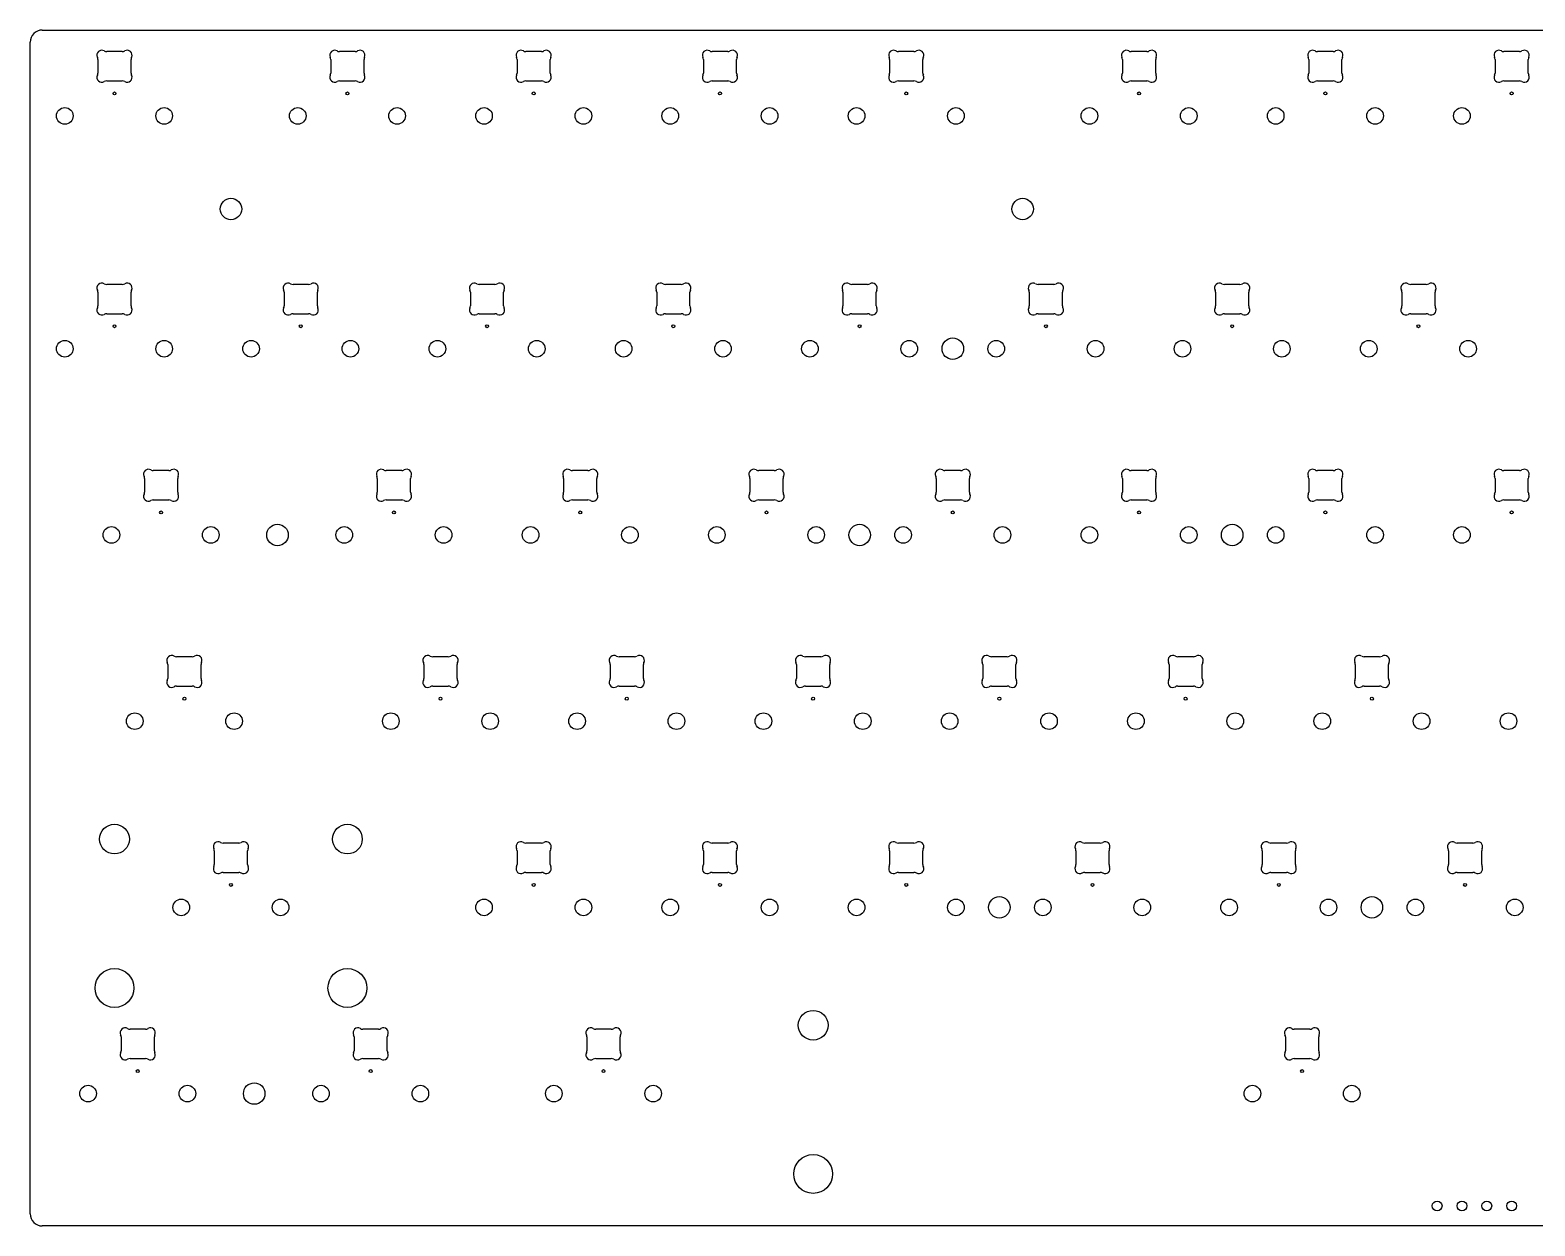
# Model space of a CAD drawing. Extents: x -156 to 156, y -61 to 61.
# Drawn here: x -156.3 to -2.4, y -61.2 to 61.2 of the extents above; entities that cross this region are included whole.
import ezdxf

# ---------------------------------------------------------------- set-up
doc = ezdxf.new("R2010")
doc.units = 0
doc.layers.add('VISIBLE', color=7, linetype='CONTINUOUS')

msp = doc.modelspace()

# ---------------------------------------------------------------- linework, layer by layer
at = {"layer": 'VISIBLE'}
for p, q in [((-155.02, 61.17), (155.02, 61.17)), ((-156.27, -59.92), (-156.27, 59.92)), ((-146.84, 58.97), (-148.43, 58.97)), ((-123.03, 58.97), (-124.62, 58.97)), ((-103.98, 58.97), (-105.57, 58.97)), ((-84.93, 58.97), (-86.52, 58.97)), ((-65.88, 58.97), (-67.47, 58.97)), ((-42.07, 58.97), (-43.66, 58.97)), ((-23.02, 58.97), (-24.61, 58.97)), ((-3.97, 58.97), (-5.56, 58.97)), ((-149.34, 58.17), (-149.34, 56.76)), ((-145.94, 56.76), (-145.94, 58.17)), ((-125.52, 58.17), (-125.52, 56.76)), ((-122.12, 56.76), (-122.12, 58.17)), ((-106.47, 58.17), (-106.47, 56.76)), ((-103.07, 56.76), (-103.07, 58.17)), ((-87.42, 58.17), (-87.42, 56.76)), ((-84.02, 56.76), (-84.02, 58.17)), ((-68.37, 58.17), (-68.37, 56.76)), ((-64.97, 56.76), (-64.97, 58.17)), ((-44.56, 58.17), (-44.56, 56.76)), ((-41.16, 56.76), (-41.16, 58.17)), ((-25.51, 58.17), (-25.51, 56.76)), ((-22.11, 56.76), (-22.11, 58.17)), ((-6.46, 58.17), (-6.46, 56.76)), ((-3.06, 56.76), (-3.06, 58.17)), ((-148.43, 55.97), (-146.84, 55.97)), ((-124.62, 55.97), (-123.03, 55.97)), ((-105.57, 55.97), (-103.98, 55.97)), ((-86.52, 55.97), (-84.93, 55.97)), ((-67.47, 55.97), (-65.88, 55.97)), ((-43.66, 55.97), (-42.07, 55.97)), ((-24.61, 55.97), (-23.02, 55.97)), ((-5.56, 55.97), (-3.97, 55.97)), ((-149.34, 34.36), (-149.34, 32.95)), ((-146.84, 35.15), (-148.43, 35.15)), ((-145.94, 32.95), (-145.94, 34.36)), ((-130.29, 34.36), (-130.29, 32.95)), ((-127.79, 35.15), (-129.38, 35.15)), ((-126.89, 32.95), (-126.89, 34.36)), ((-111.24, 34.36), (-111.24, 32.95)), ((-108.74, 35.15), (-110.33, 35.15)), ((-107.84, 32.95), (-107.84, 34.36)), ((-92.19, 34.36), (-92.19, 32.95)), ((-89.69, 35.15), (-91.28, 35.15)), ((-88.79, 32.95), (-88.79, 34.36)), ((-73.14, 34.36), (-73.14, 32.95)), ((-70.64, 35.15), (-72.23, 35.15)), ((-69.74, 32.95), (-69.74, 34.36)), ((-54.09, 34.36), (-54.09, 32.95)), ((-51.59, 35.15), (-53.18, 35.15)), ((-50.69, 32.95), (-50.69, 34.36)), ((-35.04, 34.36), (-35.04, 32.95)), ((-32.54, 35.15), (-34.13, 35.15)), ((-31.64, 32.95), (-31.64, 34.36)), ((-15.99, 34.36), (-15.99, 32.95)), ((-13.49, 35.15), (-15.08, 35.15)), ((-12.59, 32.95), (-12.59, 34.36)), ((-148.43, 32.15), (-146.84, 32.15)), ((-129.38, 32.15), (-127.79, 32.15)), ((-110.33, 32.15), (-108.74, 32.15)), ((-91.28, 32.15), (-89.69, 32.15)), ((-72.23, 32.15), (-70.64, 32.15)), ((-53.18, 32.15), (-51.59, 32.15)), ((-34.13, 32.15), (-32.54, 32.15)), ((-15.08, 32.15), (-13.49, 32.15)), ((-142.08, 16.1), (-143.67, 16.1)), ((-118.27, 16.1), (-119.86, 16.1)), ((-99.22, 16.1), (-100.81, 16.1)), ((-80.17, 16.1), (-81.76, 16.1)), ((-61.12, 16.1), (-62.71, 16.1)), ((-42.07, 16.1), (-43.66, 16.1)), ((-23.02, 16.1), (-24.61, 16.1)), ((-3.97, 16.1), (-5.56, 16.1)), ((-144.57, 15.31), (-144.57, 13.9)), ((-141.17, 13.9), (-141.17, 15.31)), ((-120.76, 15.31), (-120.76, 13.9)), ((-117.36, 13.9), (-117.36, 15.31)), ((-101.71, 15.31), (-101.71, 13.9)), ((-98.31, 13.9), (-98.31, 15.31)), ((-82.66, 15.31), (-82.66, 13.9)), ((-79.26, 13.9), (-79.26, 15.31)), ((-63.61, 15.31), (-63.61, 13.9)), ((-60.21, 13.9), (-60.21, 15.31)), ((-44.56, 15.31), (-44.56, 13.9)), ((-41.16, 13.9), (-41.16, 15.31)), ((-25.51, 15.31), (-25.51, 13.9)), ((-22.11, 13.9), (-22.11, 15.31)), ((-6.46, 15.31), (-6.46, 13.9)), ((-3.06, 13.9), (-3.06, 15.31)), ((-143.67, 13.1), (-142.08, 13.1)), ((-119.86, 13.1), (-118.27, 13.1)), ((-100.81, 13.1), (-99.22, 13.1)), ((-81.76, 13.1), (-80.17, 13.1)), ((-62.71, 13.1), (-61.12, 13.1)), ((-43.66, 13.1), (-42.07, 13.1)), ((-24.61, 13.1), (-23.02, 13.1)), ((-5.56, 13.1), (-3.97, 13.1)), ((-139.7, -2.95), (-141.29, -2.95)), ((-113.51, -2.95), (-115.09, -2.95)), ((-94.46, -2.95), (-96.04, -2.95)), ((-75.41, -2.95), (-76.99, -2.95)), ((-56.36, -2.95), (-57.94, -2.95)), ((-37.31, -2.95), (-38.89, -2.95)), ((-18.26, -2.95), (-19.84, -2.95)), ((-142.19, -3.74), (-142.19, -5.15)), ((-138.79, -5.15), (-138.79, -3.74)), ((-116, -3.74), (-116, -5.15)), ((-112.6, -5.15), (-112.6, -3.74)), ((-96.95, -3.74), (-96.95, -5.15)), ((-93.55, -5.15), (-93.55, -3.74)), ((-77.9, -3.74), (-77.9, -5.15)), ((-74.5, -5.15), (-74.5, -3.74)), ((-58.85, -3.74), (-58.85, -5.15)), ((-55.45, -5.15), (-55.45, -3.74)), ((-39.8, -3.74), (-39.8, -5.15)), ((-36.4, -5.15), (-36.4, -3.74)), ((-20.75, -3.74), (-20.75, -5.15)), ((-17.35, -5.15), (-17.35, -3.74)), ((-141.29, -5.95), (-139.7, -5.95)), ((-115.09, -5.95), (-113.51, -5.95)), ((-96.04, -5.95), (-94.46, -5.95)), ((-76.99, -5.95), (-75.41, -5.95)), ((-57.94, -5.95), (-56.36, -5.95)), ((-38.89, -5.95), (-37.31, -5.95)), ((-19.84, -5.95), (-18.26, -5.95)), ((-137.43, -22.79), (-137.43, -24.2)), ((-134.94, -22), (-136.53, -22)), ((-134.03, -24.2), (-134.03, -22.79)), ((-106.47, -22.79), (-106.47, -24.2)), ((-103.98, -22), (-105.57, -22)), ((-103.07, -24.2), (-103.07, -22.79)), ((-87.42, -22.79), (-87.42, -24.2)), ((-84.93, -22), (-86.52, -22)), ((-84.02, -24.2), (-84.02, -22.79)), ((-68.37, -22.79), (-68.37, -24.2)), ((-65.88, -22), (-67.47, -22)), ((-64.97, -24.2), (-64.97, -22.79)), ((-49.32, -22.79), (-49.32, -24.2)), ((-46.83, -22), (-48.42, -22)), ((-45.92, -24.2), (-45.92, -22.79)), ((-30.27, -22.79), (-30.27, -24.2)), ((-27.78, -22), (-29.37, -22)), ((-26.87, -24.2), (-26.87, -22.79)), ((-11.22, -22.79), (-11.22, -24.2)), ((-8.73, -22), (-10.32, -22)), ((-7.82, -24.2), (-7.82, -22.79)), ((-136.53, -25), (-134.94, -25)), ((-105.57, -25), (-103.98, -25)), ((-86.52, -25), (-84.93, -25)), ((-67.47, -25), (-65.88, -25)), ((-48.42, -25), (-46.83, -25)), ((-29.37, -25), (-27.78, -25)), ((-10.32, -25), (-8.73, -25)), ((-144.46, -41.05), (-146.05, -41.05)), ((-120.65, -41.05), (-122.24, -41.05)), ((-96.84, -41.05), (-98.43, -41.05)), ((-25.4, -41.05), (-26.99, -41.05)), ((-146.96, -41.84), (-146.96, -43.25)), ((-143.56, -43.25), (-143.56, -41.84)), ((-123.14, -41.84), (-123.14, -43.25)), ((-119.74, -43.25), (-119.74, -41.84)), ((-99.33, -41.84), (-99.33, -43.25)), ((-95.93, -43.25), (-95.93, -41.84)), ((-27.89, -41.84), (-27.89, -43.25)), ((-24.49, -43.25), (-24.49, -41.84)), ((-146.05, -44.05), (-144.46, -44.05)), ((-122.24, -44.05), (-120.65, -44.05)), ((-98.43, -44.05), (-96.84, -44.05)), ((-26.99, -44.05), (-25.4, -44.05)), ((155.02, -61.17), (-155.02, -61.17))]:
    msp.add_line(p, q, dxfattribs=at)
for centre, radius in [((-147.64, 54.69), 0.15), ((-123.82, 54.69), 0.15), ((-104.77, 54.69), 0.15), ((-85.72, 54.69), 0.15), ((-66.67, 54.69), 0.15), ((-42.86, 54.69), 0.15), ((-23.81, 54.69), 0.15), ((-4.76, 54.69), 0.15), ((-152.72, 52.39), 0.85), ((-142.56, 52.39), 0.85), ((-128.9, 52.39), 0.85), ((-118.74, 52.39), 0.85), ((-109.85, 52.39), 0.85), ((-99.69, 52.39), 0.85), ((-90.8, 52.39), 0.85), ((-80.64, 52.39), 0.85), ((-71.75, 52.39), 0.85), ((-61.59, 52.39), 0.85), ((-47.94, 52.39), 0.85), ((-37.78, 52.39), 0.85), ((-28.89, 52.39), 0.85), ((-18.73, 52.39), 0.85), ((-9.84, 52.39), 0.85), ((-135.73, 42.86), 1.1), ((-54.77, 42.86), 1.1), ((-147.64, 30.87), 0.15), ((-128.59, 30.87), 0.15), ((-109.54, 30.87), 0.15), ((-90.49, 30.87), 0.15), ((-71.44, 30.87), 0.15), ((-52.39, 30.87), 0.15), ((-33.34, 30.87), 0.15), ((-14.29, 30.87), 0.15), ((-152.72, 28.57), 0.85), ((-142.56, 28.57), 0.85), ((-133.67, 28.57), 0.85), ((-123.51, 28.57), 0.85), ((-114.62, 28.57), 0.85), ((-104.46, 28.57), 0.85), ((-95.57, 28.57), 0.85), ((-85.41, 28.57), 0.85), ((-76.52, 28.57), 0.85), ((-66.36, 28.57), 0.85), ((-61.91, 28.57), 1.1), ((-57.47, 28.57), 0.85), ((-47.31, 28.57), 0.85), ((-38.42, 28.57), 0.85), ((-28.26, 28.57), 0.85), ((-19.37, 28.57), 0.85), ((-9.21, 28.57), 0.85), ((-142.87, 11.82), 0.15), ((-119.06, 11.82), 0.15), ((-100.01, 11.82), 0.15), ((-80.96, 11.82), 0.15), ((-61.91, 11.82), 0.15), ((-42.86, 11.82), 0.15), ((-23.81, 11.82), 0.15), ((-4.76, 11.82), 0.15), ((-147.95, 9.52), 0.85), ((-137.79, 9.52), 0.85), ((-130.97, 9.52), 1.1), ((-124.14, 9.52), 0.85), ((-113.98, 9.52), 0.85), ((-105.09, 9.52), 0.85), ((-94.93, 9.52), 0.85), ((-86.04, 9.52), 0.85), ((-75.88, 9.52), 0.85), ((-71.44, 9.52), 1.1), ((-66.99, 9.52), 0.85), ((-56.83, 9.52), 0.85), ((-47.94, 9.52), 0.85), ((-37.78, 9.52), 0.85), ((-33.34, 9.52), 1.1), ((-28.89, 9.52), 0.85), ((-18.73, 9.52), 0.85), ((-9.84, 9.52), 0.85), ((-140.49, -7.23), 0.15), ((-114.3, -7.23), 0.15), ((-95.25, -7.23), 0.15), ((-76.2, -7.23), 0.15), ((-57.15, -7.23), 0.15), ((-38.1, -7.23), 0.15), ((-19.05, -7.23), 0.15), ((-145.57, -9.53), 0.85), ((-135.41, -9.53), 0.85), ((-119.38, -9.53), 0.85), ((-109.22, -9.53), 0.85), ((-100.33, -9.53), 0.85), ((-90.17, -9.53), 0.85), ((-81.28, -9.53), 0.85), ((-71.12, -9.53), 0.85), ((-62.23, -9.53), 0.85), ((-52.07, -9.53), 0.85), ((-43.18, -9.53), 0.85), ((-33.02, -9.53), 0.85), ((-24.13, -9.53), 0.85), ((-13.97, -9.53), 0.85), ((-5.08, -9.53), 0.85), ((-147.64, -21.59), 1.52), ((-123.82, -21.59), 1.52), ((-135.73, -26.28), 0.15), ((-104.77, -26.28), 0.15), ((-85.72, -26.28), 0.15), ((-66.67, -26.28), 0.15), ((-47.62, -26.28), 0.15), ((-28.57, -26.28), 0.15), ((-9.52, -26.28), 0.15), ((-57.15, -28.58), 1.1), ((-19.05, -28.58), 1.1), ((-140.81, -28.58), 0.85), ((-130.65, -28.58), 0.85), ((-109.85, -28.58), 0.85), ((-99.69, -28.58), 0.85), ((-90.8, -28.58), 0.85), ((-80.64, -28.58), 0.85), ((-71.75, -28.58), 0.85), ((-61.59, -28.58), 0.85), ((-52.7, -28.58), 0.85), ((-42.54, -28.58), 0.85), ((-33.65, -28.58), 0.85), ((-23.49, -28.58), 0.85), ((-14.6, -28.58), 0.85), ((-4.44, -28.58), 0.85), ((-147.64, -36.83), 1.99), ((-123.82, -36.83), 1.99), ((-76.19, -40.64), 1.52), ((-145.26, -45.33), 0.15), ((-121.44, -45.33), 0.15), ((-97.63, -45.33), 0.15), ((-26.19, -45.33), 0.15), ((-150.34, -47.63), 0.85), ((-140.18, -47.63), 0.85), ((-133.35, -47.63), 1.1), ((-126.52, -47.63), 0.85), ((-116.36, -47.63), 0.85), ((-102.71, -47.63), 0.85), ((-92.55, -47.63), 0.85), ((-31.27, -47.63), 0.85), ((-21.11, -47.63), 0.85), ((-76.19, -55.85), 1.99), ((-12.38, -59.12), 0.5), ((-9.84, -59.12), 0.5), ((-7.3, -59.12), 0.5), ((-4.76, -59.12), 0.5)]:
    msp.add_circle(centre, radius, dxfattribs=at)
for centre, radius, start, end in [((-155.02, 59.92), 1.25, 90.0002, 179.9998), ((-148.94, 58.6), 0.5, 59.7006, 205.7064), ((-148.43, 59.47), 0.5, 239.701, 269.9999), ((-146.84, 59.47), 0.5, 270.0001, 300.299), ((-146.34, 58.6), 0.5, 334.2938, 120.2991), ((-125.12, 58.6), 0.5, 59.7006, 205.7065), ((-124.62, 59.47), 0.5, 239.701, 269.9998), ((-123.03, 59.47), 0.5, 269.9999, 300.2995), ((-122.53, 58.6), 0.5, 334.2938, 120.2987), ((-106.07, 58.6), 0.5, 59.7006, 205.7065), ((-105.57, 59.47), 0.5, 239.701, 269.9999), ((-103.98, 59.47), 0.5, 269.9999, 300.2995), ((-103.48, 58.6), 0.5, 334.2938, 120.2987), ((-87.02, 58.6), 0.5, 59.7006, 205.7065), ((-86.52, 59.47), 0.5, 239.701, 269.9999), ((-84.93, 59.47), 0.5, 269.9999, 300.2995), ((-84.43, 58.6), 0.5, 334.2938, 120.2987), ((-67.97, 58.6), 0.5, 59.7006, 205.7065), ((-67.47, 59.47), 0.5, 239.701, 269.9999), ((-65.88, 59.47), 0.5, 269.9999, 300.2995), ((-65.38, 58.6), 0.5, 334.2938, 120.2987), ((-44.16, 58.6), 0.5, 59.7006, 205.7064), ((-43.66, 59.47), 0.5, 239.701, 269.9999), ((-42.07, 59.47), 0.5, 270.0001, 300.299), ((-41.56, 58.6), 0.5, 334.2938, 120.2991), ((-25.11, 58.6), 0.5, 59.7006, 205.7065), ((-24.61, 59.47), 0.5, 239.701, 269.9999), ((-23.02, 59.47), 0.5, 269.9999, 300.2995), ((-22.51, 58.6), 0.5, 334.2938, 120.2987), ((-6.06, 58.6), 0.5, 59.7006, 205.7064), ((-5.56, 59.47), 0.5, 239.701, 269.9999), ((-3.97, 59.47), 0.5, 270.0001, 300.299), ((-3.46, 58.6), 0.5, 334.2938, 120.2991), ((-149.84, 58.17), 0.5, 0.0002, 25.7062), ((-145.44, 58.17), 0.5, 154.2937, 179.9997), ((-126.02, 58.17), 0.5, 0.0004, 25.7061), ((-121.62, 58.17), 0.5, 154.2936, 179.9997), ((-106.97, 58.17), 0.5, 0.0004, 25.7061), ((-102.57, 58.17), 0.5, 154.2936, 179.9997), ((-87.92, 58.17), 0.5, 0.0004, 25.7061), ((-83.52, 58.17), 0.5, 154.2936, 179.9997), ((-68.87, 58.17), 0.5, 0.0004, 25.7061), ((-64.47, 58.17), 0.5, 154.2936, 179.9997), ((-45.06, 58.17), 0.5, 0.0002, 25.7062), ((-40.66, 58.17), 0.5, 154.2937, 179.9997), ((-26.01, 58.17), 0.5, 0.0004, 25.7061), ((-21.61, 58.17), 0.5, 154.2936, 179.9997), ((-6.96, 58.17), 0.5, 0.0002, 25.7062), ((-2.56, 58.17), 0.5, 154.2937, 179.9997), ((-148.94, 56.33), 0.5, 154.2937, 300.2994), ((-149.84, 56.76), 0.5, 334.2939, 359.9998), ((-148.43, 55.47), 0.5, 90.0001, 120.299), ((-146.84, 55.47), 0.5, 59.701, 89.9999), ((-146.34, 56.33), 0.5, 239.7006, 25.7067), ((-145.44, 56.76), 0.5, 180, 205.7058), ((-125.12, 56.33), 0.5, 154.2937, 300.2994), ((-126.02, 56.76), 0.5, 334.2939, 359.9998), ((-124.62, 55.47), 0.5, 90.0003, 120.299), ((-123.03, 55.47), 0.5, 59.7003, 90.0004), ((-122.53, 56.33), 0.5, 239.7008, 25.7067), ((-121.62, 56.76), 0.5, 180, 205.7058), ((-106.07, 56.33), 0.5, 154.2937, 300.2994), ((-106.97, 56.76), 0.5, 334.2939, 359.9998), ((-105.57, 55.47), 0.5, 90.0001, 120.299), ((-103.98, 55.47), 0.5, 59.7003, 90.0004), ((-103.48, 56.33), 0.5, 239.7008, 25.7067), ((-102.57, 56.76), 0.5, 180, 205.7058), ((-87.02, 56.33), 0.5, 154.2937, 300.2994), ((-87.92, 56.76), 0.5, 334.2939, 359.9998), ((-86.52, 55.47), 0.5, 90.0001, 120.299), ((-84.93, 55.47), 0.5, 59.7003, 90.0004), ((-84.43, 56.33), 0.5, 239.7008, 25.7067), ((-83.52, 56.76), 0.5, 180, 205.7058), ((-67.97, 56.33), 0.5, 154.2937, 300.2994), ((-68.87, 56.76), 0.5, 334.2939, 359.9998), ((-67.47, 55.47), 0.5, 90.0001, 120.299), ((-65.88, 55.47), 0.5, 59.7003, 90.0004), ((-65.38, 56.33), 0.5, 239.7008, 25.7067), ((-64.47, 56.76), 0.5, 180, 205.7058), ((-44.16, 56.33), 0.5, 154.2937, 300.2994), ((-45.06, 56.76), 0.5, 334.2939, 359.9998), ((-43.66, 55.47), 0.5, 90.0001, 120.299), ((-42.07, 55.47), 0.5, 59.701, 89.9999), ((-41.56, 56.33), 0.5, 239.7006, 25.7067), ((-40.66, 56.76), 0.5, 180, 205.7058), ((-25.11, 56.33), 0.5, 154.2937, 300.2994), ((-26.01, 56.76), 0.5, 334.2939, 359.9998), ((-24.61, 55.47), 0.5, 90.0001, 120.299), ((-23.02, 55.47), 0.5, 59.7003, 90.0004), ((-22.51, 56.33), 0.5, 239.7008, 25.7067), ((-21.61, 56.76), 0.5, 180, 205.7058), ((-6.06, 56.33), 0.5, 154.2937, 300.2994), ((-6.96, 56.76), 0.5, 334.2939, 359.9998), ((-5.56, 55.47), 0.5, 90.0001, 120.299), ((-3.97, 55.47), 0.5, 59.701, 89.9999), ((-3.46, 56.33), 0.5, 239.7006, 25.7067), ((-2.56, 56.76), 0.5, 180, 205.7058), ((-148.94, 34.79), 0.5, 59.7008, 205.7067), ((-149.84, 34.36), 0.5, 360, 25.7058), ((-148.43, 35.65), 0.5, 239.7003, 270.0004), ((-146.84, 35.65), 0.5, 269.9999, 300.2992), ((-146.34, 34.79), 0.5, 334.2937, 120.2994), ((-145.44, 34.36), 0.5, 154.2939, 179.9998), ((-129.89, 34.79), 0.5, 59.7006, 205.7067), ((-130.79, 34.36), 0.5, 360, 25.7058), ((-129.38, 35.65), 0.5, 239.701, 269.9998), ((-127.79, 35.65), 0.5, 269.9999, 300.2992), ((-127.29, 34.79), 0.5, 334.2937, 120.2994), ((-126.39, 34.36), 0.5, 154.2939, 179.9998), ((-110.84, 34.79), 0.5, 59.7008, 205.7067), ((-111.74, 34.36), 0.5, 360, 25.7058), ((-110.33, 35.65), 0.5, 239.7003, 270.0004), ((-108.74, 35.65), 0.5, 269.9997, 300.2992), ((-108.24, 34.79), 0.5, 334.2937, 120.2994), ((-107.34, 34.36), 0.5, 154.2939, 179.9998), ((-91.79, 34.79), 0.5, 59.7008, 205.7067), ((-92.69, 34.36), 0.5, 360, 25.7058), ((-91.28, 35.65), 0.5, 239.7003, 270.0004), ((-89.69, 35.65), 0.5, 269.9999, 300.2992), ((-89.19, 34.79), 0.5, 334.2937, 120.2994), ((-88.29, 34.36), 0.5, 154.2939, 179.9998), ((-72.74, 34.79), 0.5, 59.7008, 205.7067), ((-73.64, 34.36), 0.5, 360, 25.7058), ((-72.23, 35.65), 0.5, 239.7003, 270.0004), ((-70.64, 35.65), 0.5, 269.9999, 300.2992), ((-70.14, 34.79), 0.5, 334.2937, 120.2994), ((-69.24, 34.36), 0.5, 154.2939, 179.9998), ((-53.69, 34.79), 0.5, 59.7008, 205.7067), ((-54.59, 34.36), 0.5, 360, 25.7058), ((-53.18, 35.65), 0.5, 239.7003, 270.0004), ((-51.59, 35.65), 0.5, 269.9999, 300.2992), ((-51.09, 34.79), 0.5, 334.2937, 120.2994), ((-50.19, 34.36), 0.5, 154.2939, 179.9998), ((-34.64, 34.79), 0.5, 59.7008, 205.7067), ((-35.54, 34.36), 0.5, 360, 25.7058), ((-34.13, 35.65), 0.5, 239.7003, 270.0004), ((-32.54, 35.65), 0.5, 269.9999, 300.2992), ((-32.04, 34.79), 0.5, 334.2937, 120.2994), ((-31.14, 34.36), 0.5, 154.2939, 179.9998), ((-15.59, 34.79), 0.5, 59.7008, 205.7067), ((-16.49, 34.36), 0.5, 360, 25.7058), ((-15.08, 35.65), 0.5, 239.7003, 270.0004), ((-13.49, 35.65), 0.5, 269.9999, 300.2992), ((-12.99, 34.79), 0.5, 334.2937, 120.2994), ((-12.09, 34.36), 0.5, 154.2939, 179.9998), ((-148.94, 32.52), 0.5, 154.2938, 300.2994), ((-149.84, 32.95), 0.5, 334.2936, 0), ((-146.34, 32.52), 0.5, 239.7006, 25.7066), ((-145.44, 32.95), 0.5, 180.0005, 205.706), ((-129.89, 32.52), 0.5, 154.2939, 300.2988), ((-130.79, 32.95), 0.5, 334.2937, 359.9997), ((-127.29, 32.52), 0.5, 239.7006, 25.7063), ((-126.39, 32.95), 0.5, 180.0001, 205.7061), ((-110.84, 32.52), 0.5, 154.2938, 300.2994), ((-111.74, 32.95), 0.5, 334.2936, 0), ((-108.24, 32.52), 0.5, 239.7006, 25.7066), ((-107.34, 32.95), 0.5, 180.0005, 205.706), ((-91.79, 32.52), 0.5, 154.2938, 300.2994), ((-92.69, 32.95), 0.5, 334.2936, 0), ((-89.19, 32.52), 0.5, 239.7006, 25.7066), ((-88.29, 32.95), 0.5, 180.0005, 205.706), ((-72.74, 32.52), 0.5, 154.2938, 300.2994), ((-73.64, 32.95), 0.5, 334.2936, 0), ((-70.14, 32.52), 0.5, 239.7006, 25.7066), ((-69.24, 32.95), 0.5, 180.0005, 205.706), ((-53.69, 32.52), 0.5, 154.2938, 300.2994), ((-54.59, 32.95), 0.5, 334.2936, 0), ((-51.09, 32.52), 0.5, 239.7006, 25.7066), ((-50.19, 32.95), 0.5, 180.0005, 205.706), ((-34.64, 32.52), 0.5, 154.2938, 300.2994), ((-35.54, 32.95), 0.5, 334.2936, 0), ((-32.04, 32.52), 0.5, 239.7006, 25.7066), ((-31.14, 32.95), 0.5, 180.0005, 205.706), ((-15.59, 32.52), 0.5, 154.2938, 300.2994), ((-16.49, 32.95), 0.5, 334.2936, 0), ((-12.99, 32.52), 0.5, 239.7006, 25.7066), ((-12.09, 32.95), 0.5, 180.0005, 205.706), ((-148.43, 31.65), 0.5, 89.999, 120.2989), ((-146.84, 31.65), 0.5, 59.701, 89.9999), ((-129.38, 31.65), 0.5, 89.9995, 120.2996), ((-127.79, 31.65), 0.5, 59.701, 89.9998), ((-110.33, 31.65), 0.5, 89.999, 120.2989), ((-108.74, 31.65), 0.5, 59.701, 89.9999), ((-91.28, 31.65), 0.5, 89.999, 120.2989), ((-89.69, 31.65), 0.5, 59.701, 89.9999), ((-72.23, 31.65), 0.5, 89.999, 120.2989), ((-70.64, 31.65), 0.5, 59.701, 89.9999), ((-53.18, 31.65), 0.5, 89.999, 120.2989), ((-51.59, 31.65), 0.5, 59.701, 89.9999), ((-34.13, 31.65), 0.5, 89.999, 120.2989), ((-32.54, 31.65), 0.5, 59.701, 89.9999), ((-15.08, 31.65), 0.5, 89.999, 120.2989), ((-13.49, 31.65), 0.5, 59.701, 89.9999), ((-144.17, 15.74), 0.5, 59.7006, 205.7065), ((-145.07, 15.31), 0.5, 0.0004, 25.7061), ((-143.67, 16.6), 0.5, 239.701, 269.9999), ((-142.08, 16.6), 0.5, 269.9999, 300.2995), ((-141.58, 15.74), 0.5, 334.2938, 120.2987), ((-140.67, 15.31), 0.5, 154.2936, 179.9997), ((-120.36, 15.74), 0.5, 59.7006, 205.7064), ((-121.26, 15.31), 0.5, 0.0002, 25.7062), ((-119.86, 16.6), 0.5, 239.701, 269.9998), ((-118.27, 16.6), 0.5, 270.0003, 300.299), ((-117.76, 15.74), 0.5, 334.2938, 120.2991), ((-116.86, 15.31), 0.5, 154.2937, 179.9997), ((-101.31, 15.74), 0.5, 59.7006, 205.7065), ((-102.21, 15.31), 0.5, 0.0004, 25.7061), ((-100.81, 16.6), 0.5, 239.701, 269.9999), ((-99.22, 16.6), 0.5, 269.9999, 300.2995), ((-98.71, 15.74), 0.5, 334.2938, 120.2987), ((-97.81, 15.31), 0.5, 154.2936, 179.9997), ((-82.26, 15.74), 0.5, 59.7006, 205.7065), ((-83.16, 15.31), 0.5, 0.0004, 25.7061), ((-81.76, 16.6), 0.5, 239.701, 269.9999), ((-80.17, 16.6), 0.5, 269.9999, 300.2995), ((-79.66, 15.74), 0.5, 334.2938, 120.2987), ((-78.76, 15.31), 0.5, 154.2936, 179.9997), ((-63.21, 15.74), 0.5, 59.7006, 205.7065), ((-64.11, 15.31), 0.5, 0.0004, 25.7061), ((-62.71, 16.6), 0.5, 239.701, 269.9999), ((-61.12, 16.6), 0.5, 269.9999, 300.2995), ((-60.61, 15.74), 0.5, 334.2938, 120.2987), ((-59.71, 15.31), 0.5, 154.2936, 179.9997), ((-44.16, 15.74), 0.5, 59.7006, 205.7064), ((-45.06, 15.31), 0.5, 0.0002, 25.7062), ((-43.66, 16.6), 0.5, 239.701, 269.9999), ((-42.07, 16.6), 0.5, 270.0001, 300.299), ((-41.56, 15.74), 0.5, 334.2938, 120.2991), ((-40.66, 15.31), 0.5, 154.2937, 179.9997), ((-25.11, 15.74), 0.5, 59.7006, 205.7065), ((-26.01, 15.31), 0.5, 0.0004, 25.7061), ((-24.61, 16.6), 0.5, 239.701, 269.9999), ((-23.02, 16.6), 0.5, 269.9999, 300.2995), ((-22.51, 15.74), 0.5, 334.2938, 120.2987), ((-21.61, 15.31), 0.5, 154.2936, 179.9997), ((-6.06, 15.74), 0.5, 59.7006, 205.7065), ((-6.96, 15.31), 0.5, 0.0004, 25.7061), ((-5.56, 16.6), 0.5, 239.701, 269.9999), ((-3.97, 16.6), 0.5, 269.9999, 300.2995), ((-3.46, 15.74), 0.5, 334.2938, 120.2987), ((-2.56, 15.31), 0.5, 154.2936, 179.9997), ((-145.07, 13.9), 0.5, 334.2939, 359.9998), ((-140.67, 13.9), 0.5, 180, 205.7058), ((-121.26, 13.9), 0.5, 334.2939, 359.9998), ((-116.86, 13.9), 0.5, 180, 205.7058), ((-102.21, 13.9), 0.5, 334.2939, 359.9998), ((-97.81, 13.9), 0.5, 180, 205.7058), ((-83.16, 13.9), 0.5, 334.2939, 359.9998), ((-78.76, 13.9), 0.5, 180, 205.7058), ((-64.11, 13.9), 0.5, 334.2939, 359.9998), ((-59.71, 13.9), 0.5, 180, 205.7058), ((-45.06, 13.9), 0.5, 334.2939, 359.9998), ((-40.66, 13.9), 0.5, 180, 205.7058), ((-26.01, 13.9), 0.5, 334.2939, 359.9998), ((-21.61, 13.9), 0.5, 180, 205.7058), ((-6.96, 13.9), 0.5, 334.2939, 359.9998), ((-2.56, 13.9), 0.5, 180, 205.7058), ((-144.17, 13.47), 0.5, 154.2937, 300.2994), ((-143.67, 12.6), 0.5, 90.0003, 120.299), ((-142.08, 12.6), 0.5, 59.7003, 90.0004), ((-141.58, 13.47), 0.5, 239.7008, 25.7067), ((-120.36, 13.47), 0.5, 154.2937, 300.2994), ((-119.86, 12.6), 0.5, 90.0001, 120.299), ((-118.27, 12.6), 0.5, 59.701, 89.9999), ((-117.76, 13.47), 0.5, 239.7006, 25.7067), ((-101.31, 13.47), 0.5, 154.2937, 300.2994), ((-100.81, 12.6), 0.5, 90.0001, 120.299), ((-99.22, 12.6), 0.5, 59.7003, 90.0004), ((-98.71, 13.47), 0.5, 239.7008, 25.7067), ((-82.26, 13.47), 0.5, 154.2937, 300.2994), ((-81.76, 12.6), 0.5, 90.0001, 120.299), ((-80.17, 12.6), 0.5, 59.7003, 90.0004), ((-79.66, 13.47), 0.5, 239.7008, 25.7067), ((-63.21, 13.47), 0.5, 154.2937, 300.2994), ((-62.71, 12.6), 0.5, 90.0001, 120.299), ((-61.12, 12.6), 0.5, 59.7003, 90.0004), ((-60.61, 13.47), 0.5, 239.7008, 25.7067), ((-44.16, 13.47), 0.5, 154.2937, 300.2994), ((-43.66, 12.6), 0.5, 90.0001, 120.299), ((-42.07, 12.6), 0.5, 59.701, 89.9999), ((-41.56, 13.47), 0.5, 239.7006, 25.7067), ((-25.11, 13.47), 0.5, 154.2937, 300.2994), ((-24.61, 12.6), 0.5, 90.0001, 120.299), ((-23.02, 12.6), 0.5, 59.7003, 90.0004), ((-22.51, 13.47), 0.5, 239.7008, 25.7067), ((-6.06, 13.47), 0.5, 154.2937, 300.2994), ((-5.56, 12.6), 0.5, 90.0001, 120.299), ((-3.97, 12.6), 0.5, 59.7003, 90.0004), ((-3.46, 13.47), 0.5, 239.7008, 25.7067), ((-141.79, -3.31), 0.5, 59.7006, 205.7067), ((-141.29, -2.45), 0.5, 239.701, 269.9999), ((-139.7, -2.45), 0.5, 269.9999, 300.2992), ((-139.19, -3.31), 0.5, 334.2937, 120.2994), ((-115.6, -3.31), 0.5, 59.7006, 205.7067), ((-115.09, -2.45), 0.5, 239.701, 269.9999), ((-113.51, -2.45), 0.5, 269.9999, 300.2992), ((-113, -3.31), 0.5, 334.2937, 120.2994), ((-96.55, -3.31), 0.5, 59.7008, 205.7067), ((-96.04, -2.45), 0.5, 239.7003, 270.0004), ((-94.46, -2.45), 0.5, 269.9997, 300.2992), ((-93.95, -3.31), 0.5, 334.2937, 120.2994), ((-77.5, -3.31), 0.5, 59.7008, 205.7067), ((-76.99, -2.45), 0.5, 239.7003, 270.0004), ((-75.41, -2.45), 0.5, 269.9999, 300.2992), ((-74.9, -3.31), 0.5, 334.2937, 120.2994), ((-58.45, -3.31), 0.5, 59.7008, 205.7067), ((-57.94, -2.45), 0.5, 239.7003, 270.0004), ((-56.36, -2.45), 0.5, 269.9999, 300.2992), ((-55.85, -3.31), 0.5, 334.2937, 120.2994), ((-39.4, -3.31), 0.5, 59.7008, 205.7067), ((-38.89, -2.45), 0.5, 239.7003, 270.0004), ((-37.31, -2.45), 0.5, 269.9999, 300.2992), ((-36.8, -3.31), 0.5, 334.2937, 120.2994), ((-20.35, -3.31), 0.5, 59.7008, 205.7067), ((-19.84, -2.45), 0.5, 239.7003, 270.0004), ((-18.26, -2.45), 0.5, 269.9999, 300.2992), ((-17.75, -3.31), 0.5, 334.2937, 120.2994), ((-142.69, -3.74), 0.5, 360, 25.7058), ((-138.29, -3.74), 0.5, 154.2939, 179.9998), ((-116.5, -3.74), 0.5, 360, 25.7058), ((-112.1, -3.74), 0.5, 154.2939, 179.9998), ((-97.45, -3.74), 0.5, 360, 25.7058), ((-93.05, -3.74), 0.5, 154.2939, 179.9998), ((-78.4, -3.74), 0.5, 360, 25.7058), ((-74, -3.74), 0.5, 154.2939, 179.9998), ((-59.35, -3.74), 0.5, 360, 25.7058), ((-54.95, -3.74), 0.5, 154.2939, 179.9998), ((-40.3, -3.74), 0.5, 360, 25.7058), ((-35.9, -3.74), 0.5, 154.2939, 179.9998), ((-21.25, -3.74), 0.5, 360, 25.7058), ((-16.85, -3.74), 0.5, 154.2939, 179.9998), ((-141.79, -5.58), 0.5, 154.2939, 300.2988), ((-142.69, -5.15), 0.5, 334.2937, 359.9997), ((-141.29, -6.45), 0.5, 89.9995, 120.2996), ((-139.7, -6.45), 0.5, 59.701, 89.9999), ((-139.19, -5.58), 0.5, 239.7006, 25.7063), ((-138.29, -5.15), 0.5, 180.0001, 205.7061), ((-115.6, -5.58), 0.5, 154.2939, 300.2988), ((-116.5, -5.15), 0.5, 334.2937, 359.9997), ((-115.09, -6.45), 0.5, 89.9995, 120.2996), ((-113.51, -6.45), 0.5, 59.701, 89.9998), ((-113, -5.58), 0.5, 239.7006, 25.7063), ((-112.1, -5.15), 0.5, 180.0001, 205.7061), ((-96.55, -5.58), 0.5, 154.2938, 300.2994), ((-97.45, -5.15), 0.5, 334.2936, 0), ((-96.04, -6.45), 0.5, 89.999, 120.2989), ((-94.46, -6.45), 0.5, 59.701, 89.9999), ((-93.95, -5.58), 0.5, 239.7006, 25.7066), ((-93.05, -5.15), 0.5, 180.0005, 205.706), ((-77.5, -5.58), 0.5, 154.2938, 300.2994), ((-78.4, -5.15), 0.5, 334.2936, 0), ((-76.99, -6.45), 0.5, 89.999, 120.2989), ((-75.41, -6.45), 0.5, 59.701, 89.9999), ((-74.9, -5.58), 0.5, 239.7006, 25.7066), ((-74, -5.15), 0.5, 180.0005, 205.706), ((-58.45, -5.58), 0.5, 154.2938, 300.2994), ((-59.35, -5.15), 0.5, 334.2936, 0), ((-57.94, -6.45), 0.5, 89.999, 120.2989), ((-56.36, -6.45), 0.5, 59.701, 89.9999), ((-55.85, -5.58), 0.5, 239.7006, 25.7066), ((-54.95, -5.15), 0.5, 180.0005, 205.706), ((-39.4, -5.58), 0.5, 154.2938, 300.2994), ((-40.3, -5.15), 0.5, 334.2936, 0), ((-38.89, -6.45), 0.5, 89.999, 120.2989), ((-37.31, -6.45), 0.5, 59.701, 89.9999), ((-36.8, -5.58), 0.5, 239.7006, 25.7066), ((-35.9, -5.15), 0.5, 180.0005, 205.706), ((-20.35, -5.58), 0.5, 154.2938, 300.2994), ((-21.25, -5.15), 0.5, 334.2936, 0), ((-19.84, -6.45), 0.5, 89.999, 120.2989), ((-18.26, -6.45), 0.5, 59.701, 89.9999), ((-17.75, -5.58), 0.5, 239.7006, 25.7066), ((-16.85, -5.15), 0.5, 180.0005, 205.706), ((-137.03, -22.36), 0.5, 59.7006, 205.7064), ((-137.93, -22.79), 0.5, 0.0002, 25.7062), ((-136.53, -21.5), 0.5, 239.701, 269.9998), ((-134.94, -21.5), 0.5, 270.0003, 300.299), ((-134.43, -22.36), 0.5, 334.2938, 120.2991), ((-133.53, -22.79), 0.5, 154.2937, 179.9997), ((-106.07, -22.36), 0.5, 59.7006, 205.7065), ((-106.97, -22.79), 0.5, 0.0004, 25.7061), ((-105.57, -21.5), 0.5, 239.701, 269.9999), ((-103.98, -21.5), 0.5, 269.9999, 300.2995), ((-103.48, -22.36), 0.5, 334.2938, 120.2987), ((-102.57, -22.79), 0.5, 154.2936, 179.9997), ((-87.02, -22.36), 0.5, 59.7006, 205.7065), ((-87.92, -22.79), 0.5, 0.0004, 25.7061), ((-86.52, -21.5), 0.5, 239.701, 269.9999), ((-84.93, -21.5), 0.5, 269.9999, 300.2995), ((-84.43, -22.36), 0.5, 334.2938, 120.2987), ((-83.52, -22.79), 0.5, 154.2936, 179.9997), ((-67.97, -22.36), 0.5, 59.7006, 205.7064), ((-68.87, -22.79), 0.5, 0.0002, 25.7062), ((-67.47, -21.5), 0.5, 239.701, 269.9999), ((-65.88, -21.5), 0.5, 270.0001, 300.299), ((-65.38, -22.36), 0.5, 334.2938, 120.2991), ((-64.47, -22.79), 0.5, 154.2937, 179.9997), ((-48.92, -22.36), 0.5, 59.7006, 205.7064), ((-49.82, -22.79), 0.5, 0.0002, 25.7062), ((-48.42, -21.5), 0.5, 239.701, 269.9999), ((-46.83, -21.5), 0.5, 270.0001, 300.299), ((-46.33, -22.36), 0.5, 334.2938, 120.2991), ((-45.42, -22.79), 0.5, 154.2937, 179.9997), ((-29.87, -22.36), 0.5, 59.7006, 205.7065), ((-30.77, -22.79), 0.5, 0.0004, 25.7061), ((-29.37, -21.5), 0.5, 239.701, 269.9999), ((-27.78, -21.5), 0.5, 269.9999, 300.2995), ((-27.28, -22.36), 0.5, 334.2938, 120.2987), ((-26.37, -22.79), 0.5, 154.2936, 179.9997), ((-10.82, -22.36), 0.5, 59.7006, 205.7064), ((-11.72, -22.79), 0.5, 0.0002, 25.7062), ((-10.32, -21.5), 0.5, 239.701, 269.9999), ((-8.73, -21.5), 0.5, 270.0001, 300.299), ((-8.23, -22.36), 0.5, 334.2938, 120.2991), ((-7.32, -22.79), 0.5, 154.2937, 179.9997), ((-137.03, -24.63), 0.5, 154.2937, 300.2994), ((-137.93, -24.2), 0.5, 334.2939, 359.9998), ((-134.43, -24.63), 0.5, 239.7006, 25.7067), ((-133.53, -24.2), 0.5, 180, 205.7058), ((-106.07, -24.63), 0.5, 154.2937, 300.2994), ((-106.97, -24.2), 0.5, 334.2939, 359.9998), ((-103.48, -24.63), 0.5, 239.7008, 25.7067), ((-102.57, -24.2), 0.5, 180, 205.7058), ((-87.02, -24.63), 0.5, 154.2937, 300.2994), ((-87.92, -24.2), 0.5, 334.2939, 359.9998), ((-84.43, -24.63), 0.5, 239.7008, 25.7067), ((-83.52, -24.2), 0.5, 180, 205.7058), ((-67.97, -24.63), 0.5, 154.2937, 300.2994), ((-68.87, -24.2), 0.5, 334.2939, 359.9998), ((-65.38, -24.63), 0.5, 239.7006, 25.7067), ((-64.47, -24.2), 0.5, 180, 205.7058), ((-48.92, -24.63), 0.5, 154.2937, 300.2994), ((-49.82, -24.2), 0.5, 334.2939, 359.9998), ((-46.33, -24.63), 0.5, 239.7006, 25.7067), ((-45.42, -24.2), 0.5, 180, 205.7058), ((-29.87, -24.63), 0.5, 154.2937, 300.2994), ((-30.77, -24.2), 0.5, 334.2939, 359.9998), ((-27.28, -24.63), 0.5, 239.7008, 25.7067), ((-26.37, -24.2), 0.5, 180, 205.7058), ((-10.82, -24.63), 0.5, 154.2937, 300.2994), ((-11.72, -24.2), 0.5, 334.2939, 359.9998), ((-8.23, -24.63), 0.5, 239.7006, 25.7067), ((-7.32, -24.2), 0.5, 180, 205.7058), ((-136.53, -25.5), 0.5, 90.0001, 120.299), ((-134.94, -25.5), 0.5, 59.701, 89.9999), ((-105.57, -25.5), 0.5, 90.0003, 120.299), ((-103.98, -25.5), 0.5, 59.7003, 90.0004), ((-86.52, -25.5), 0.5, 90.0001, 120.299), ((-84.93, -25.5), 0.5, 59.7003, 90.0004), ((-67.47, -25.5), 0.5, 90.0001, 120.299), ((-65.88, -25.5), 0.5, 59.701, 89.9999), ((-48.42, -25.5), 0.5, 90.0001, 120.299), ((-46.83, -25.5), 0.5, 59.701, 89.9999), ((-29.37, -25.5), 0.5, 90.0001, 120.299), ((-27.78, -25.5), 0.5, 59.7003, 90.0004), ((-10.32, -25.5), 0.5, 90.0001, 120.299), ((-8.73, -25.5), 0.5, 59.701, 89.9999), ((-146.56, -41.41), 0.5, 59.7006, 205.7067), ((-146.05, -40.55), 0.5, 239.701, 269.9999), ((-144.46, -40.55), 0.5, 269.9999, 300.2992), ((-143.96, -41.41), 0.5, 334.2937, 120.2994), ((-122.74, -41.41), 0.5, 59.7006, 205.7067), ((-122.24, -40.55), 0.5, 239.701, 269.9999), ((-120.65, -40.55), 0.5, 269.9999, 300.2992), ((-120.14, -41.41), 0.5, 334.2937, 120.2994), ((-98.93, -41.41), 0.5, 59.7006, 205.7067), ((-98.43, -40.55), 0.5, 239.701, 269.9999), ((-96.84, -40.55), 0.5, 269.9999, 300.2992), ((-96.33, -41.41), 0.5, 334.2937, 120.2994), ((-27.49, -41.41), 0.5, 59.7006, 205.7067), ((-26.99, -40.55), 0.5, 239.701, 269.9999), ((-25.4, -40.55), 0.5, 269.9999, 300.2992), ((-24.89, -41.41), 0.5, 334.2937, 120.2994), ((-147.46, -41.84), 0.5, 360, 25.7058), ((-143.06, -41.84), 0.5, 154.2939, 179.9998), ((-123.64, -41.84), 0.5, 360, 25.7058), ((-119.24, -41.84), 0.5, 154.2939, 179.9998), ((-99.83, -41.84), 0.5, 360, 25.7058), ((-95.43, -41.84), 0.5, 154.2939, 179.9998), ((-28.39, -41.84), 0.5, 360, 25.7058), ((-23.99, -41.84), 0.5, 154.2939, 179.9998), ((-146.56, -43.68), 0.5, 154.2939, 300.2988), ((-147.46, -43.25), 0.5, 334.2937, 359.9997), ((-146.05, -44.55), 0.5, 89.9995, 120.2996), ((-144.46, -44.55), 0.5, 59.701, 89.9999), ((-143.96, -43.68), 0.5, 239.7006, 25.7063), ((-143.06, -43.25), 0.5, 180.0001, 205.7061), ((-122.74, -43.68), 0.5, 154.2939, 300.2988), ((-123.64, -43.25), 0.5, 334.2937, 359.9997), ((-122.24, -44.55), 0.5, 89.9995, 120.2996), ((-120.65, -44.55), 0.5, 59.701, 89.9998), ((-120.14, -43.68), 0.5, 239.7006, 25.7063), ((-119.24, -43.25), 0.5, 180.0001, 205.7061), ((-98.93, -43.68), 0.5, 154.2939, 300.2988), ((-99.83, -43.25), 0.5, 334.2937, 359.9997), ((-98.43, -44.55), 0.5, 89.9995, 120.2996), ((-96.84, -44.55), 0.5, 59.701, 89.9999), ((-96.33, -43.68), 0.5, 239.7006, 25.7063), ((-95.43, -43.25), 0.5, 180.0001, 205.7061), ((-27.49, -43.68), 0.5, 154.2939, 300.2988), ((-28.39, -43.25), 0.5, 334.2937, 359.9997), ((-26.99, -44.55), 0.5, 89.9995, 120.2996), ((-25.4, -44.55), 0.5, 59.701, 89.9999), ((-24.89, -43.68), 0.5, 239.7006, 25.7063), ((-23.99, -43.25), 0.5, 180.0001, 205.7061), ((-155.02, -59.92), 1.25, 180.0001, 269.9999)]:
    msp.add_arc(centre, radius, start, end, dxfattribs=at)

doc.saveas('drawing.dxf')
